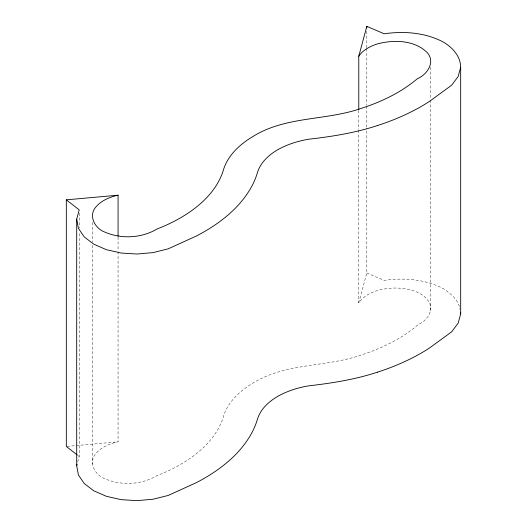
<?xml version="1.0" encoding="UTF-8"?>
<svg xmlns="http://www.w3.org/2000/svg" width="527" height="527" viewBox="0 0 527 527"><rect width="100%" height="100%" fill="white"/><g stroke="black" fill="none" stroke-linecap="round" stroke-linejoin="round"><path stroke-width="0.4" stroke-dasharray="2.63 1.98" d="M430.724 100.071L430.724 310.515L428.51 316.042L423.925 321.121L417.265 325.396A163.719 94.524 0 0 1 361.772 354.823C326.529 367.352 286.569 362.602 253.783 382.609C240.76 390.257 228.448 401.047 223.646 415.816C220.609 426.613 214.337 436.211 206.696 444.32A155.689 89.886 0 0 1 157.125 475.585C141.447 484.939 121.164 485.874 104.491 478.588C94.517 474.748 87.937 461.751 96.336 453.075A39.9 23.036 0 0 1 118.068 441.81L118.068 251.919M77.739 461.902L79.202 456.494L79.202 232.064M430.724 310.515C431.844 301.042 423.26 294.474 415.362 291.372C403.471 287.156 390.421 287.083 378.281 290.298A39.9 23.036 0 0 0 358.768 302.847L366.818 272.973L366.818 128.285M67.133 446.389L118.068 441.817M366.818 272.973L384.19 280.404C404.255 277.505 425.473 279.191 443.609 288.816C450.697 293.763 458.925 299.942 459.821 309.23M77.91 455.486L79.202 456.494M430.724 67.186L430.724 99.247M366.818 31.284L366.818 47.726M366.818 48.543L366.818 105.268M366.818 106.092L366.818 127.462M358.775 110.479L358.775 129.392M358.775 130.209L358.775 302.847M118.068 237.117L118.068 251.096M92.278 222.381L92.278 242.11M92.278 245.398L92.278 464.07M79.202 213.158L79.202 227.954"/><path stroke-width="0.79" d="M377.536 372.154C355.218 379.486 331.957 383.208 308.677 385.836C297.834 387.688 287.169 391.014 277.571 396.462C268.77 401.62 260.595 409.024 257.492 419.037C253.737 432.021 246.03 443.497 236.854 453.286A192.81 111.316 0 0 1 196.169 482.732L168.271 495.426L153.186 499.207L137.112 500.65L121.138 499.655L106.349 496.296L93.766 490.795L84.241 483.529L78.418 474.998L76.698 465.776L76.698 219.153L79.202 209.871L66.323 199.838L66.323 446.461L77.271 454.985M76.698 465.776L77.12 464.228M358.775 109.662L358.775 56.224L366.818 26.35L384.19 33.787C404.255 30.882 425.473 32.569 443.609 42.193C452.555 47.694 460.539 56.125 460.677 67.219L460.677 313.842L458.18 323.123L451.626 331.832L429.248 348.182A200.846 115.96 0 0 1 377.543 372.154M460.677 67.219L458.18 76.501L451.626 85.209L429.248 101.559A200.846 115.96 0 0 1 377.543 125.531M377.536 125.531C355.218 132.87 331.957 136.585 308.677 139.22C297.834 141.071 287.169 144.398 277.571 149.839C268.77 155.004 260.595 162.402 257.492 172.415C253.737 185.399 246.03 196.881 236.854 206.663A192.81 111.316 0 0 1 196.169 236.116L168.271 248.803L153.186 252.585L137.112 254.027L121.138 253.039L106.349 249.673L93.766 244.172L84.241 236.913L78.418 228.375L76.698 219.153M66.323 199.838L118.068 195.194L118.068 236.3M460.394 312.3L460.677 313.842M366.818 26.35L366.818 27.997M358.768 56.224A39.9 23.036 0 0 1 378.281 43.682C394.749 39.551 415.032 40.144 427.595 53.01C435.506 62.542 426.896 74.775 417.265 78.78A163.719 94.524 0 0 1 361.772 108.2C326.529 120.729 286.569 115.98 253.783 135.986C240.76 143.634 228.448 154.424 223.646 169.193C220.609 179.99 214.337 189.595 206.696 197.697A155.689 89.886 0 0 1 157.125 228.962C141.447 238.316 121.164 239.251 104.491 231.966C94.517 228.125 87.937 215.135 96.336 206.459A39.9 23.036 0 0 1 118.068 195.194"/></g></svg>
